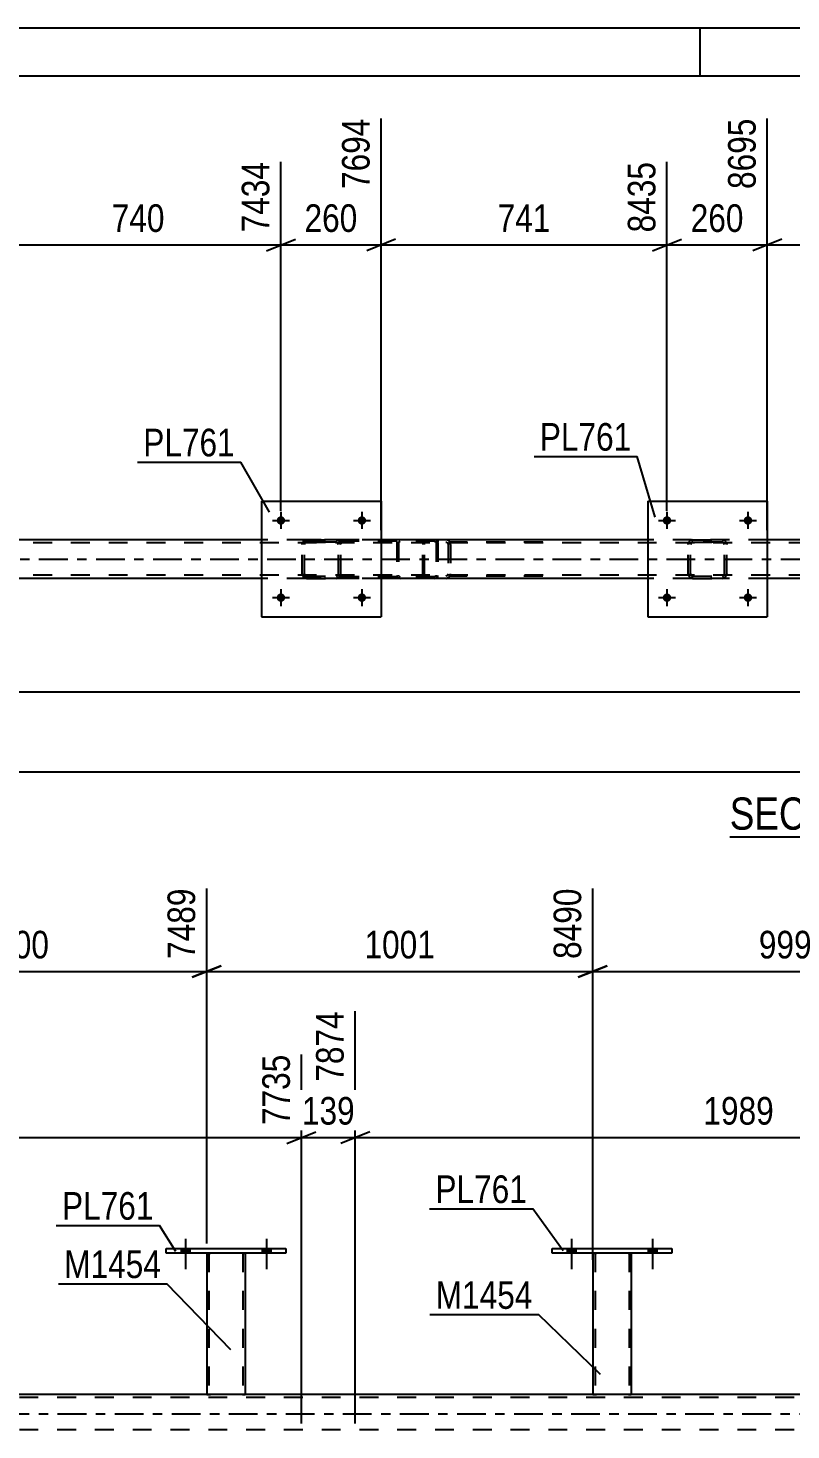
# Model space of a CAD drawing. Header units: millimetres. Extents: x 0 to 841, y 0 to 594.
# Drawn here: x 351.3 to 430.4, y 448.6 to 594 of the extents above; entities that cross this region are included whole.
import ezdxf

# ---------------------------------------------------------------- set-up
doc = ezdxf.new("R2010")
doc.units = ezdxf.units.MM
doc.linetypes.add('DXK_LINE_DOT2', pattern=[3.9198, 1.9599, -1.9599])
doc.linetypes.add('DXK_LINE_DOT3', pattern=[5.9187, 2.979, -0.9799, 0.9799, -0.9799])
doc.styles.add('Arial Narrow', font='ARIALN.TTF', dxfattribs={"height": 0.2})

# ---------------------------------------------------------------- blocks, each defined once
blk = doc.blocks.new('Unknown-814553314-1133')
at = {"color": 5, "linetype": 'Continuous'}
for p, q in [((841, 594), (0, 594)), ((421, 589), (421, 594)), ((836, 589), (5, 589))]:
    blk.add_line(p, q, dxfattribs=at)
blk = doc.blocks.new('Unknown-814553314-11 - 2883')
at = {"color": 6, "linetype": 'Continuous'}
blk.add_line((424.07, 510.13), (451.72, 510.13), dxfattribs=at)
at = {"color": 0, "linetype": 'Continuous'}
for points in [[(442.18, 510.88), (442.18, 514.38), (424.07, 514.38), (424.07, 510.88)], [(445.79, 510.88), (445.79, 514.38), (443.23, 514.38), (443.23, 510.88)], [(448.11, 510.88), (448.11, 514.38), (446.84, 514.38), (446.84, 510.88)], [(451.72, 510.88), (451.72, 514.38), (449.16, 514.38), (449.16, 510.88)]]:
    blk.add_wipeout(points, dxfattribs=at)
at = {"color": 7, "linetype": 'Continuous', "style": 'Arial Narrow'}
for s, p in [('SECTION ', (424.07, 510.88)), ('A', (443.23, 510.88)), ('A', (449.16, 510.88)), ('-', (446.84, 510.88))]:
    blk.add_text(s, height=3.34, dxfattribs=at).set_placement(p)
blk = doc.blocks.new('Part-814553314-2933 - 2883')
at = {"color": 2, "linetype": 'Continuous'}
for p, q in [((375.51, 540.94), (347.91, 540.94)), ((415.56, 540.94), (387.91, 540.94)), ((455.51, 540.94), (427.96, 540.94)), ((375.51, 536.94), (347.91, 536.94)), ((415.56, 536.94), (387.91, 536.94)), ((455.51, 536.94), (427.96, 536.94))]:
    blk.add_line(p, q, dxfattribs=at)
at = {"color": 7, "linetype": 'DXK_LINE_DOT2'}
for p, q in [((387.91, 540.94), (375.51, 540.94)), ((427.96, 540.94), (415.56, 540.94)), ((757.51, 540.62), (80.15, 540.62)), ((757.51, 537.26), (80.15, 537.26)), ((387.91, 536.94), (375.51, 536.94)), ((427.96, 536.94), (415.56, 536.94))]:
    blk.add_line(p, q, dxfattribs=at)
at = {"color": 7, "linetype": 'DXK_LINE_DOT3'}
blk.add_line((80.15, 538.94), (757.51, 538.94), dxfattribs=at)
blk = doc.blocks.new('Bolt-814553314-2979 - 2883')
at = {"linetype": 'Continuous'}
for points in [[(377.95, 542.94, -1), (377.07, 542.94, -1)], [(386.35, 542.94, -1), (385.47, 542.94, -1)]]:
    blk.add_hatch(color=1, dxfattribs=at).paths.add_polyline_path(points)
at = {"color": 1, "linetype": 'Continuous'}
for p, q in [((377.51, 543.82), (377.51, 542.06)), ((385.91, 543.82), (385.91, 542.06)), ((376.63, 542.94), (378.39, 542.94)), ((385.03, 542.94), (386.79, 542.94))]:
    blk.add_line(p, q, dxfattribs=at)
blk = doc.blocks.new('Bolt-814553314-2980 - 2883')
at = {"linetype": 'Continuous'}
for points in [[(377.95, 534.94, -1), (377.07, 534.94, -1)], [(386.35, 534.94, -1), (385.47, 534.94, -1)]]:
    blk.add_hatch(color=1, dxfattribs=at).paths.add_polyline_path(points)
at = {"color": 1, "linetype": 'Continuous'}
for p, q in [((376.63, 534.94), (378.39, 534.94)), ((377.51, 535.82), (377.51, 534.06)), ((385.03, 534.94), (386.79, 534.94)), ((385.91, 535.82), (385.91, 534.06))]:
    blk.add_line(p, q, dxfattribs=at)
blk = doc.blocks.new('Part-814553314-3060 - 2883')
at = {"color": 2, "linetype": 'Continuous'}
for p, q in [((375.51, 544.94), (375.51, 532.94)), ((375.51, 544.94), (387.91, 544.94)), ((387.91, 544.94), (387.91, 532.94)), ((375.51, 532.94), (387.91, 532.94))]:
    blk.add_line(p, q, dxfattribs=at)
blk = doc.blocks.new('Part-814553314-3061 - 2883')
at = {"color": 7, "linetype": 'DXK_LINE_DOT2'}
for p, q in [((380, 540.91), (380.19, 540.94)), ((380.19, 540.94), (380, 540.91)), ((380.19, 540.94), (383.23, 540.94)), ((380.19, 540.94), (380.19, 540.94)), ((380.19, 540.94), (383.23, 540.94)), ((383.23, 540.94), (383.23, 540.94)), ((383.23, 540.94), (383.41, 540.91)), ((383.41, 540.91), (383.23, 540.94)), ((379.71, 540.46), (379.74, 540.65)), ((379.74, 540.65), (379.71, 540.46)), ((379.71, 537.42), (379.71, 540.46)), ((379.95, 540.46), (379.96, 540.56)), ((379.96, 540.56), (379.95, 540.46)), ((379.95, 537.42), (379.95, 540.46)), ((379.96, 540.56), (380.02, 540.63)), ((380.02, 540.63), (379.96, 540.56)), ((380.02, 540.63), (380.09, 540.69)), ((380.09, 540.69), (380.02, 540.63)), ((380.09, 540.69), (380.19, 540.7)), ((380.19, 540.7), (380.09, 540.69)), ((380.19, 540.7), (383.23, 540.7)), ((380.19, 540.7), (380.19, 540.7)), ((383.23, 540.7), (380.19, 540.7)), ((383.23, 540.7), (383.23, 540.7)), ((383.23, 540.7), (383.32, 540.69)), ((383.32, 540.69), (383.23, 540.7)), ((383.32, 540.69), (383.4, 540.63)), ((383.4, 540.63), (383.32, 540.69)), ((383.4, 540.63), (383.45, 540.56)), ((383.45, 540.56), (383.4, 540.63)), ((383.45, 540.56), (383.47, 540.46)), ((383.47, 540.46), (383.45, 540.56)), ((383.47, 537.42), (383.47, 540.46)), ((383.67, 540.65), (383.71, 540.46)), ((383.71, 540.46), (383.67, 540.65)), ((383.71, 537.42), (383.71, 540.46)), ((379.74, 537.24), (379.71, 537.42)), ((379.71, 537.42), (379.74, 537.24)), ((379.96, 537.33), (379.95, 537.42)), ((379.95, 537.42), (379.96, 537.33)), ((380.02, 537.25), (379.96, 537.33)), ((379.96, 537.33), (380.02, 537.25)), ((380.19, 536.94), (380, 536.98)), ((380, 536.98), (380.19, 536.94)), ((380.09, 537.2), (380.02, 537.25)), ((380.02, 537.25), (380.09, 537.2)), ((380.19, 537.18), (380.09, 537.2)), ((380.09, 537.2), (380.19, 537.18)), ((380.19, 537.18), (383.23, 537.18)), ((380.19, 537.18), (380.19, 537.18)), ((380.19, 537.18), (383.23, 537.18)), ((380.19, 536.94), (383.23, 536.94)), ((380.19, 536.94), (380.19, 536.94)), ((380.19, 536.94), (383.23, 536.94)), ((383.32, 537.2), (383.23, 537.18)), ((383.23, 537.18), (383.32, 537.2)), ((383.23, 537.18), (383.23, 537.18)), ((383.41, 536.98), (383.23, 536.94)), ((383.23, 536.94), (383.41, 536.98)), ((383.23, 536.94), (383.23, 536.94)), ((383.4, 537.25), (383.32, 537.2)), ((383.32, 537.2), (383.4, 537.25)), ((383.45, 537.33), (383.4, 537.25)), ((383.4, 537.25), (383.45, 537.33)), ((383.47, 537.42), (383.45, 537.33)), ((383.45, 537.33), (383.47, 537.42)), ((383.71, 537.42), (383.67, 537.24)), ((383.67, 537.24), (383.71, 537.42))]:
    blk.add_line(p, q, dxfattribs=at)
at = {"color": 7, "linetype": 'DXK_LINE_DOT3'}
blk.add_line((381.71, 538.94), (381.71, 538.94), dxfattribs=at)
at = {"color": 7, "linetype": 'DXK_LINE_DOT2'}
for centre, start, end in [((380.19, 540.46), 112.5, 157.5), ((380.19, 540.46), 112.5, 157.5), ((383.23, 540.46), 22.5, 67.5), ((383.23, 540.46), 22.5, 67.5), ((380.19, 537.42), 202.5, 247.5), ((380.19, 537.42), 202.5, 247.5), ((383.23, 537.42), 292.5, 337.5), ((383.23, 537.42), 292.5, 337.5)]:
    blk.add_arc(centre, 0.48, start, end, dxfattribs=at)
blk = doc.blocks.new('Part-814553314-3084 - 2883')
at = {"color": 7, "linetype": 'DXK_LINE_DOT2'}
for p, q in [((392.33, 540.8), (392.27, 540.65)), ((392.42, 540.91), (392.33, 540.8)), ((392.52, 540.94), (392.42, 540.91)), ((404.68, 540.94), (392.52, 540.94)), ((393.8, 540.94), (393.8, 540.7)), ((394.8, 540.91), (394.61, 540.94)), ((392.27, 540.65), (392.25, 540.46)), ((392.25, 537.42), (392.25, 540.46)), ((392.39, 540.46), (392.4, 540.56)), ((392.39, 537.42), (392.39, 540.46)), ((392.4, 540.56), (392.43, 540.63)), ((392.43, 540.63), (392.47, 540.69)), ((392.47, 540.69), (392.52, 540.7)), ((404.68, 540.7), (392.52, 540.7)), ((394.61, 540.7), (394.71, 540.69)), ((394.71, 540.69), (394.79, 540.63)), ((394.79, 540.63), (394.84, 540.56)), ((394.84, 540.56), (394.86, 540.46)), ((394.86, 540.46), (394.86, 537.42)), ((395.1, 540.55), (395.08, 540.65)), ((395.12, 540.46), (395.1, 540.55)), ((395.12, 540.46), (395.12, 537.42)), ((392.25, 537.42), (392.27, 537.24)), ((392.27, 537.24), (392.33, 537.08)), ((392.33, 537.08), (392.42, 536.98)), ((392.4, 537.33), (392.39, 537.42)), ((392.43, 537.25), (392.4, 537.33)), ((392.42, 536.98), (392.52, 536.94)), ((392.47, 537.2), (392.43, 537.25)), ((392.52, 537.18), (392.47, 537.2)), ((404.68, 537.18), (392.52, 537.18)), ((404.68, 536.94), (392.52, 536.94)), ((393.8, 536.94), (393.8, 537.18)), ((394.71, 537.2), (394.61, 537.18)), ((394.61, 536.94), (394.8, 536.98)), ((394.79, 537.25), (394.71, 537.2)), ((394.84, 537.33), (394.79, 537.25)), ((394.86, 537.42), (394.84, 537.33)), ((395.08, 537.24), (395.1, 537.34)), ((395.1, 537.34), (395.12, 537.42))]:
    blk.add_line(p, q, dxfattribs=at)
for centre, start, end in [((394.63, 540.45), 23.8494, 68.8059), ((394.63, 537.44), 291.1941, 336.1506)]:
    blk.add_arc(centre, 0.492, start, end, dxfattribs=at)
blk = doc.blocks.new('Part-814553314-3098 - 2883')
at = {"color": 7, "linetype": 'DXK_LINE_DOT2'}
for p, q in [((393.46, 540.94), (378.13, 540.94)), ((393.46, 540.78), (378.13, 540.78)), ((389.57, 540.75), (389.54, 540.62)), ((389.88, 540.94), (389.75, 540.92)), ((389.76, 540.74), (389.79, 540.76)), ((389.79, 540.76), (389.82, 540.77)), ((389.82, 540.77), (389.88, 540.78)), ((393.59, 540.92), (393.46, 540.94)), ((393.46, 540.78), (393.52, 540.77)), ((393.52, 540.77), (393.58, 540.74)), ((393.8, 540.62), (393.77, 540.75)), ((389.54, 540.62), (389.54, 537.26)), ((389.71, 540.62), (389.72, 540.69)), ((389.71, 540.62), (389.71, 537.26)), ((389.72, 540.69), (389.76, 540.74)), ((393.58, 540.74), (393.61, 540.69)), ((393.61, 540.69), (393.63, 540.62)), ((393.63, 540.62), (393.63, 537.26)), ((393.8, 540.62), (393.8, 537.26)), ((393.46, 537.1), (378.13, 537.1)), ((393.46, 536.94), (378.13, 536.94)), ((389.54, 537.26), (389.57, 537.14)), ((389.72, 537.2), (389.71, 537.26)), ((389.76, 537.15), (389.72, 537.2)), ((389.75, 536.97), (389.88, 536.94)), ((389.76, 537.15), (389.79, 537.13)), ((389.79, 537.13), (389.82, 537.12)), ((389.82, 537.12), (389.88, 537.1)), ((393.52, 537.12), (393.46, 537.1)), ((393.46, 536.94), (393.59, 536.97)), ((393.58, 537.15), (393.52, 537.12)), ((393.61, 537.2), (393.58, 537.15)), ((393.63, 537.26), (393.61, 537.2)), ((393.77, 537.14), (393.8, 537.26))]:
    blk.add_line(p, q, dxfattribs=at)
for centre, start, end in [((393.47, 540.61), 24.32, 69.2417), ((389.87, 537.28), 204.32, 249.2417), ((393.47, 537.28), 290.7583, 335.68)]:
    blk.add_arc(centre, 0.331, start, end, dxfattribs=at)
blk = doc.blocks.new('Part-814553314-3125 - 2883')
at = {"color": 7, "linetype": 'DXK_LINE_DOT2'}
for p, q in [((420.06, 540.91), (420.24, 540.94)), ((420.24, 540.94), (420.06, 540.91)), ((420.24, 540.94), (423.28, 540.94)), ((420.24, 540.94), (420.24, 540.94)), ((420.24, 540.94), (423.28, 540.94)), ((423.28, 540.94), (423.28, 540.94)), ((423.28, 540.94), (423.46, 540.91)), ((423.46, 540.91), (423.28, 540.94)), ((419.76, 540.46), (419.8, 540.65)), ((419.8, 540.65), (419.76, 540.46)), ((419.76, 537.42), (419.76, 540.46)), ((420, 540.46), (420.02, 540.56)), ((420.02, 540.56), (420, 540.46)), ((420, 537.42), (420, 540.46)), ((420.02, 540.56), (420.07, 540.63)), ((420.07, 540.63), (420.02, 540.56)), ((420.07, 540.63), (420.15, 540.69)), ((420.15, 540.69), (420.07, 540.63)), ((420.15, 540.69), (420.24, 540.7)), ((420.24, 540.7), (420.15, 540.69)), ((420.24, 540.7), (423.28, 540.7)), ((420.24, 540.7), (420.24, 540.7)), ((423.28, 540.7), (420.24, 540.7)), ((423.28, 540.7), (423.28, 540.7)), ((423.28, 540.7), (423.37, 540.69)), ((423.37, 540.69), (423.28, 540.7)), ((423.37, 540.69), (423.45, 540.63)), ((423.45, 540.63), (423.37, 540.69)), ((423.45, 540.63), (423.5, 540.56)), ((423.5, 540.56), (423.45, 540.63)), ((423.5, 540.56), (423.52, 540.46)), ((423.52, 540.46), (423.5, 540.56)), ((423.52, 537.42), (423.52, 540.46)), ((423.72, 540.65), (423.76, 540.46)), ((423.76, 540.46), (423.72, 540.65)), ((423.76, 537.42), (423.76, 540.46)), ((419.8, 537.24), (419.76, 537.42)), ((419.76, 537.42), (419.8, 537.24)), ((420.02, 537.33), (420, 537.42)), ((420, 537.42), (420.02, 537.33)), ((420.07, 537.25), (420.02, 537.33)), ((420.02, 537.33), (420.07, 537.25)), ((420.24, 536.94), (420.06, 536.98)), ((420.06, 536.98), (420.24, 536.94)), ((420.15, 537.2), (420.07, 537.25)), ((420.07, 537.25), (420.15, 537.2)), ((420.24, 537.18), (420.15, 537.2)), ((420.15, 537.2), (420.24, 537.18)), ((420.24, 537.18), (423.28, 537.18)), ((420.24, 537.18), (420.24, 537.18)), ((420.24, 537.18), (423.28, 537.18)), ((420.24, 536.94), (423.28, 536.94)), ((420.24, 536.94), (420.24, 536.94)), ((420.24, 536.94), (423.28, 536.94)), ((423.37, 537.2), (423.28, 537.18)), ((423.28, 537.18), (423.37, 537.2)), ((423.28, 537.18), (423.28, 537.18)), ((423.46, 536.98), (423.28, 536.94)), ((423.28, 536.94), (423.46, 536.98)), ((423.28, 536.94), (423.28, 536.94)), ((423.45, 537.25), (423.37, 537.2)), ((423.37, 537.2), (423.45, 537.25)), ((423.5, 537.33), (423.45, 537.25)), ((423.45, 537.25), (423.5, 537.33)), ((423.52, 537.42), (423.5, 537.33)), ((423.5, 537.33), (423.52, 537.42)), ((423.76, 537.42), (423.72, 537.24)), ((423.72, 537.24), (423.76, 537.42))]:
    blk.add_line(p, q, dxfattribs=at)
at = {"color": 7, "linetype": 'DXK_LINE_DOT3'}
blk.add_line((421.76, 538.94), (421.76, 538.94), dxfattribs=at)
at = {"color": 7, "linetype": 'DXK_LINE_DOT2'}
for centre, start, end in [((420.24, 540.46), 112.5, 157.5), ((420.24, 540.46), 112.5, 157.5), ((423.28, 540.46), 22.5, 67.5), ((423.28, 540.46), 22.5, 67.5), ((420.24, 537.42), 202.5, 247.5), ((420.24, 537.42), 202.5, 247.5), ((423.28, 537.42), 292.5, 337.5), ((423.28, 537.42), 292.5, 337.5)]:
    blk.add_arc(centre, 0.48, start, end, dxfattribs=at)
blk = doc.blocks.new('Part-814553314-3130 - 2883')
at = {"color": 2, "linetype": 'Continuous'}
for p, q in [((415.56, 544.94), (415.56, 532.94)), ((415.56, 544.94), (427.96, 544.94)), ((427.96, 544.94), (427.96, 532.94)), ((415.56, 532.94), (427.96, 532.94))]:
    blk.add_line(p, q, dxfattribs=at)
blk = doc.blocks.new('Bolt-814553314-3131 - 2883')
at = {"linetype": 'Continuous'}
for points in [[(418, 534.94, -1), (417.12, 534.94, -1)], [(426.4, 534.94, -1), (425.52, 534.94, -1)]]:
    blk.add_hatch(color=1, dxfattribs=at).paths.add_polyline_path(points)
at = {"color": 1, "linetype": 'Continuous'}
for p, q in [((416.68, 534.94), (418.44, 534.94)), ((417.56, 535.82), (417.56, 534.06)), ((425.08, 534.94), (426.84, 534.94)), ((425.96, 535.82), (425.96, 534.06))]:
    blk.add_line(p, q, dxfattribs=at)
blk = doc.blocks.new('Bolt-814553314-3132 - 2883')
at = {"linetype": 'Continuous'}
for points in [[(418, 542.94, -1), (417.12, 542.94, -1)], [(426.4, 542.94, -1), (425.52, 542.94, -1)]]:
    blk.add_hatch(color=1, dxfattribs=at).paths.add_polyline_path(points)
at = {"color": 1, "linetype": 'Continuous'}
for p, q in [((417.56, 543.82), (417.56, 542.06)), ((425.96, 543.82), (425.96, 542.06)), ((416.68, 542.94), (418.44, 542.94)), ((425.08, 542.94), (426.84, 542.94))]:
    blk.add_line(p, q, dxfattribs=at)
blk = doc.blocks.new('Part-814553314-4169 - 3897')
at = {"color": 7, "linetype": 'DXK_LINE_DOT2'}
for p, q in [((369.81, 466.97), (369.81, 466.97)), ((369.81, 466.97), (369.81, 466.96)), ((369.81, 466.96), (369.81, 466.97)), ((369.84, 466.97), (369.81, 466.97)), ((369.81, 466.97), (369.84, 466.97)), ((369.95, 466.97), (369.84, 466.97)), ((369.84, 466.97), (369.95, 466.97)), ((370.1, 466.97), (369.95, 466.97)), ((369.95, 466.97), (370.1, 466.97)), ((370.05, 466.97), (370.05, 466.97)), ((370.05, 466.97), (370.05, 452.32)), ((370.06, 466.97), (370.05, 466.97)), ((370.05, 466.97), (370.06, 466.97)), ((370.12, 466.97), (370.06, 466.97)), ((370.06, 466.97), (370.12, 466.97)), ((373.51, 466.97), (370.1, 466.97)), ((373.51, 466.97), (370.1, 466.97)), ((373.42, 466.97), (370.12, 466.97)), ((370.12, 466.97), (370.19, 466.97)), ((373.5, 466.97), (370.19, 466.97)), ((373.5, 466.97), (373.42, 466.97)), ((373.55, 466.97), (373.5, 466.97)), ((373.5, 466.97), (373.55, 466.97)), ((373.51, 466.97), (373.67, 466.97)), ((373.67, 466.97), (373.51, 466.97)), ((373.57, 466.97), (373.55, 466.97)), ((373.55, 466.97), (373.57, 466.97)), ((373.57, 466.97), (373.57, 466.97)), ((373.57, 466.97), (373.57, 452.32)), ((373.67, 466.97), (373.77, 466.97)), ((373.77, 466.97), (373.67, 466.97)), ((373.77, 466.97), (373.81, 466.97)), ((373.81, 466.97), (373.77, 466.97)), ((373.81, 466.97), (373.81, 466.97)), ((373.81, 466.97), (373.81, 466.96)), ((373.81, 466.96), (373.81, 466.97)), ((369.81, 452.32), (369.84, 452.32)), ((369.84, 452.32), (369.95, 452.32)), ((369.95, 452.32), (370.1, 452.32)), ((370.06, 452.32), (370.05, 452.32)), ((370.05, 452.32), (370.06, 452.32)), ((370.12, 452.32), (370.06, 452.32)), ((370.06, 452.32), (370.12, 452.32)), ((373.51, 452.32), (370.1, 452.32)), ((373.42, 452.32), (370.12, 452.32)), ((370.12, 452.32), (370.19, 452.32)), ((373.55, 452.32), (370.19, 452.32)), ((373.5, 452.32), (373.42, 452.32)), ((373.55, 452.32), (373.5, 452.32)), ((373.51, 452.32), (373.67, 452.32)), ((373.57, 452.32), (373.55, 452.32)), ((373.55, 452.32), (373.57, 452.32)), ((373.67, 452.32), (373.77, 452.32)), ((373.77, 452.32), (373.81, 452.32))]:
    blk.add_line(p, q, dxfattribs=at)
at = {"color": 2, "linetype": 'Continuous'}
for p, q in [((369.81, 466.96), (369.81, 452.32)), ((373.81, 466.96), (373.81, 452.32)), ((369.84, 452.32), (369.81, 452.32)), ((369.95, 452.32), (369.84, 452.32)), ((370.1, 452.32), (369.95, 452.32)), ((373.51, 452.32), (370.1, 452.32)), ((373.67, 452.32), (373.51, 452.32)), ((373.77, 452.32), (373.67, 452.32)), ((373.81, 452.32), (373.77, 452.32))]:
    blk.add_line(p, q, dxfattribs=at)
blk = doc.blocks.new('Part-814553314-3994 - 3897')
at = {"color": 2, "linetype": 'Continuous'}
for p, q in [((369.81, 452.32), (333.81, 452.32)), ((409.86, 452.32), (373.81, 452.32)), ((449.81, 452.32), (413.86, 452.32))]:
    blk.add_line(p, q, dxfattribs=at)
at = {"color": 7, "linetype": 'DXK_LINE_DOT2'}
for p, q in [((373.81, 452.32), (369.81, 452.32)), ((413.86, 452.32), (409.86, 452.32)), ((791.36, 452), (70.25, 452)), ((791.36, 448.64), (70.25, 448.64))]:
    blk.add_line(p, q, dxfattribs=at)
at = {"color": 7, "linetype": 'DXK_LINE_DOT3'}
blk.add_line((70.25, 450.32), (791.36, 450.32), dxfattribs=at)
blk = doc.blocks.new('Bolt-814553314-4152 - 3897')
at = {"linetype": 'Continuous'}
for points in [[(367.17, 466.96), (368.05, 466.96), (368.05, 467.44), (367.17, 467.44)], [(375.57, 466.96), (376.45, 466.96), (376.45, 467.44), (375.57, 467.44)]]:
    blk.add_hatch(color=1, dxfattribs=at).paths.add_polyline_path(points)
at = {"color": 1, "linetype": 'Continuous'}
for p, q in [((367.61, 468.44), (367.61, 465.32)), ((376.01, 468.44), (376.01, 465.32)), ((367.17, 467.44), (367.17, 466.96)), ((368.05, 467.44), (368.05, 466.96)), ((375.57, 467.44), (375.57, 466.96)), ((376.45, 467.44), (376.45, 466.96))]:
    blk.add_line(p, q, dxfattribs=at)
blk = doc.blocks.new('Bolt-814553314-4257 - 3897')
at = {"linetype": 'Continuous'}
for points in [[(367.17, 466.96), (368.05, 466.96), (368.05, 467.44), (367.17, 467.44)], [(375.57, 466.96), (376.45, 466.96), (376.45, 467.44), (375.57, 467.44)]]:
    blk.add_hatch(color=1, dxfattribs=at).paths.add_polyline_path(points)
at = {"color": 1, "linetype": 'Continuous'}
for p, q in [((367.61, 468.44), (367.61, 465.32)), ((376.01, 468.44), (376.01, 465.32)), ((367.17, 467.44), (367.17, 466.96)), ((368.05, 467.44), (368.05, 466.96)), ((375.57, 467.44), (375.57, 466.96)), ((376.45, 467.44), (376.45, 466.96))]:
    blk.add_line(p, q, dxfattribs=at)
blk = doc.blocks.new('Part-814553314-4334 - 3897')
at = {"color": 2, "linetype": 'Continuous'}
for p, q in [((365.61, 467.44), (378.01, 467.44)), ((365.61, 466.96), (365.61, 467.44)), ((378.01, 466.96), (365.61, 466.96)), ((378.01, 467.44), (378.01, 466.96))]:
    blk.add_line(p, q, dxfattribs=at)
blk = doc.blocks.new('Part-814553314-4351 - 3897')
at = {"color": 7, "linetype": 'DXK_LINE_DOT2'}
for p, q in [((409.86, 466.97), (409.86, 466.97)), ((409.86, 466.97), (409.86, 466.96)), ((409.86, 466.96), (409.86, 466.97)), ((409.9, 466.97), (409.86, 466.97)), ((409.86, 466.97), (409.9, 466.97)), ((410, 466.97), (409.9, 466.97)), ((409.9, 466.97), (410, 466.97)), ((410.16, 466.97), (410, 466.97)), ((410, 466.97), (410.16, 466.97)), ((410.1, 466.97), (410.1, 466.97)), ((410.1, 466.97), (410.1, 452.32)), ((410.12, 466.97), (410.1, 466.97)), ((410.1, 466.97), (410.12, 466.97)), ((410.17, 466.97), (410.12, 466.97)), ((410.12, 466.97), (410.17, 466.97)), ((413.56, 466.97), (410.16, 466.97)), ((413.56, 466.97), (410.16, 466.97)), ((413.47, 466.97), (410.17, 466.97)), ((410.17, 466.97), (410.25, 466.97)), ((413.55, 466.97), (410.25, 466.97)), ((413.55, 466.97), (413.47, 466.97)), ((413.6, 466.97), (413.55, 466.97)), ((413.55, 466.97), (413.6, 466.97)), ((413.56, 466.97), (413.72, 466.97)), ((413.72, 466.97), (413.56, 466.97)), ((413.62, 466.97), (413.6, 466.97)), ((413.6, 466.97), (413.62, 466.97)), ((413.62, 466.97), (413.62, 466.97)), ((413.62, 466.97), (413.62, 452.32)), ((413.72, 466.97), (413.82, 466.97)), ((413.82, 466.97), (413.72, 466.97)), ((413.82, 466.97), (413.86, 466.97)), ((413.86, 466.97), (413.82, 466.97)), ((413.86, 466.97), (413.86, 466.97)), ((413.86, 466.97), (413.86, 466.96)), ((413.86, 466.96), (413.86, 466.97)), ((409.86, 452.32), (409.9, 452.32)), ((409.9, 452.32), (410, 452.32)), ((410, 452.32), (410.16, 452.32)), ((410.12, 452.32), (410.1, 452.32)), ((410.1, 452.32), (410.12, 452.32)), ((410.17, 452.32), (410.12, 452.32)), ((410.12, 452.32), (410.17, 452.32)), ((413.56, 452.32), (410.16, 452.32)), ((413.47, 452.32), (410.17, 452.32)), ((410.17, 452.32), (410.25, 452.32)), ((413.6, 452.32), (410.25, 452.32)), ((413.55, 452.32), (413.47, 452.32)), ((413.6, 452.32), (413.55, 452.32)), ((413.56, 452.32), (413.72, 452.32)), ((413.62, 452.32), (413.6, 452.32)), ((413.6, 452.32), (413.62, 452.32)), ((413.72, 452.32), (413.82, 452.32)), ((413.82, 452.32), (413.86, 452.32))]:
    blk.add_line(p, q, dxfattribs=at)
at = {"color": 2, "linetype": 'Continuous'}
for p, q in [((409.86, 466.96), (409.86, 452.32)), ((413.86, 466.96), (413.86, 452.32)), ((409.9, 452.32), (409.86, 452.32)), ((410, 452.32), (409.9, 452.32)), ((410.16, 452.32), (410, 452.32)), ((413.56, 452.32), (410.16, 452.32)), ((413.72, 452.32), (413.56, 452.32)), ((413.82, 452.32), (413.72, 452.32)), ((413.86, 452.32), (413.82, 452.32))]:
    blk.add_line(p, q, dxfattribs=at)
blk = doc.blocks.new('Part-814553314-4356 - 3897')
at = {"color": 2, "linetype": 'Continuous'}
for p, q in [((405.66, 467.44), (418.06, 467.44)), ((405.66, 466.96), (405.66, 467.44)), ((418.06, 466.96), (405.66, 466.96)), ((418.06, 467.44), (418.06, 466.96))]:
    blk.add_line(p, q, dxfattribs=at)
blk = doc.blocks.new('Bolt-814553314-4357 - 3897')
at = {"linetype": 'Continuous'}
for points in [[(407.22, 466.96), (408.1, 466.96), (408.1, 467.44), (407.22, 467.44)], [(415.62, 466.96), (416.5, 466.96), (416.5, 467.44), (415.62, 467.44)]]:
    blk.add_hatch(color=1, dxfattribs=at).paths.add_polyline_path(points)
at = {"color": 1, "linetype": 'Continuous'}
for p, q in [((407.66, 468.44), (407.66, 465.32)), ((416.06, 468.44), (416.06, 465.32)), ((407.22, 467.44), (407.22, 466.96)), ((408.1, 467.44), (408.1, 466.96)), ((415.62, 467.44), (415.62, 466.96)), ((416.5, 467.44), (416.5, 466.96))]:
    blk.add_line(p, q, dxfattribs=at)
blk = doc.blocks.new('Bolt-814553314-4358 - 3897')
at = {"linetype": 'Continuous'}
for points in [[(407.22, 466.96), (408.1, 466.96), (408.1, 467.44), (407.22, 467.44)], [(415.62, 466.96), (416.5, 466.96), (416.5, 467.44), (415.62, 467.44)]]:
    blk.add_hatch(color=1, dxfattribs=at).paths.add_polyline_path(points)
at = {"color": 1, "linetype": 'Continuous'}
for p, q in [((407.66, 468.44), (407.66, 465.32)), ((416.06, 468.44), (416.06, 465.32)), ((407.22, 467.44), (407.22, 466.96)), ((408.1, 467.44), (408.1, 466.96)), ((415.62, 467.44), (415.62, 466.96)), ((416.5, 467.44), (416.5, 466.96))]:
    blk.add_line(p, q, dxfattribs=at)
blk = doc.blocks.new('StraightDimension-814553314-20025 - 2883')
at = {"color": 7, "linetype": 'Continuous'}
for p, q in [((347.91, 541.94), (347.91, 584.62)), ((377.51, 543.94), (377.51, 580.12)), ((349.41, 572.11), (346.41, 570.91)), ((347.91, 571.51), (377.51, 571.51)), ((376.01, 570.91), (379.01, 572.11))]:
    blk.add_line(p, q, dxfattribs=at)
at = {"color": 0}
blk.add_wipeout([(366.05, 572.26), (366.05, 576.46), (359.36, 576.46), (359.36, 572.26)], dxfattribs=at)
at = {"color": 3, "style": 'Arial Narrow'}
blk.add_text('740', height=2.863, dxfattribs=at).set_placement((359.96, 572.86))
at = {"color": 0, "linetype": 'Continuous'}
blk.add_wipeout([(376.91, 580.72), (372.71, 580.72), (372.71, 572.21), (376.91, 572.21)], dxfattribs=at)
at = {"color": 3, "linetype": 'Continuous', "style": 'Arial Narrow'}
blk.add_text('7434', height=2.863, rotation=90.0002, dxfattribs=at).set_placement((376.31, 572.81))
blk = doc.blocks.new('StraightDimension-814553314-20024 - 2883')
at = {"color": 7, "linetype": 'Continuous'}
for p, q in [((387.91, 541.94), (387.91, 584.62)), ((377.51, 543.94), (377.51, 580.12)), ((376.01, 570.91), (379.01, 572.11)), ((377.51, 571.51), (387.91, 571.51)), ((389.41, 572.11), (386.41, 570.91))]:
    blk.add_line(p, q, dxfattribs=at)
at = {"color": 0}
blk.add_wipeout([(386.05, 572.26), (386.05, 576.46), (379.36, 576.46), (379.36, 572.26)], dxfattribs=at)
at = {"color": 3, "style": 'Arial Narrow'}
blk.add_text('260', height=2.863, dxfattribs=at).set_placement((379.96, 572.86))
at = {"color": 0, "linetype": 'Continuous'}
blk.add_wipeout([(387.31, 585.22), (383.11, 585.22), (383.11, 576.71), (387.31, 576.71)], dxfattribs=at)
at = {"color": 3, "linetype": 'Continuous', "style": 'Arial Narrow'}
blk.add_text('7694', height=2.863, rotation=90.0002, dxfattribs=at).set_placement((386.71, 577.31))
blk = doc.blocks.new('StraightDimension-814553314-3327 - 2883')
at = {"color": 7, "linetype": 'Continuous'}
blk.add_line((79.51, 516.89), (793.6, 516.89), dxfattribs=at)
blk = doc.blocks.new('StraightDimension-814553314-7676 - 2883')
at = {"color": 7, "linetype": 'Continuous'}
blk.add_line((80.15, 525.17), (792.96, 525.17), dxfattribs=at)
blk = doc.blocks.new('StraightDimension-814553314-20021 - 2883')
at = {"color": 7, "linetype": 'Continuous'}
for p, q in [((427.96, 541.94), (427.96, 584.62)), ((457.51, 543.94), (457.51, 580.12)), ((429.46, 572.11), (426.46, 570.91)), ((427.96, 571.51), (457.51, 571.51)), ((456.01, 570.91), (459.01, 572.11))]:
    blk.add_line(p, q, dxfattribs=at)
at = {"color": 0}
blk.add_wipeout([(446.08, 572.26), (446.08, 576.46), (439.39, 576.46), (439.39, 572.26)], dxfattribs=at)
at = {"color": 3, "style": 'Arial Narrow'}
blk.add_text('739', height=2.863, dxfattribs=at).set_placement((439.99, 572.86))
at = {"color": 0, "linetype": 'Continuous'}
blk.add_wipeout([(456.91, 580.72), (452.71, 580.72), (452.71, 572.21), (456.91, 572.21)], dxfattribs=at)
at = {"color": 3, "linetype": 'Continuous', "style": 'Arial Narrow'}
blk.add_text('9434', height=2.863, rotation=90.0002, dxfattribs=at).set_placement((456.31, 572.81))
blk = doc.blocks.new('StraightDimension-814553314-20022 - 2883')
at = {"color": 7, "linetype": 'Continuous'}
for p, q in [((427.96, 541.94), (427.96, 584.62)), ((417.56, 543.94), (417.56, 580.12)), ((416.06, 570.91), (419.06, 572.11)), ((417.56, 571.51), (427.96, 571.51)), ((429.46, 572.11), (426.46, 570.91))]:
    blk.add_line(p, q, dxfattribs=at)
at = {"color": 0}
blk.add_wipeout([(426.1, 572.26), (426.1, 576.46), (419.42, 576.46), (419.42, 572.26)], dxfattribs=at)
at = {"color": 3, "style": 'Arial Narrow'}
blk.add_text('260', height=2.863, dxfattribs=at).set_placement((420.02, 572.86))
at = {"color": 0, "linetype": 'Continuous'}
blk.add_wipeout([(427.36, 585.22), (423.16, 585.22), (423.16, 576.71), (427.36, 576.71)], dxfattribs=at)
at = {"color": 3, "linetype": 'Continuous', "style": 'Arial Narrow'}
blk.add_text('8695', height=2.863, rotation=90.0002, dxfattribs=at).set_placement((426.76, 577.31))
blk = doc.blocks.new('StraightDimension-814553314-20023 - 2883')
at = {"color": 7, "linetype": 'Continuous'}
for p, q in [((387.91, 541.94), (387.91, 584.62)), ((417.56, 543.94), (417.56, 580.12)), ((389.41, 572.11), (386.41, 570.91)), ((387.91, 571.51), (417.56, 571.51)), ((416.06, 570.91), (419.06, 572.11))]:
    blk.add_line(p, q, dxfattribs=at)
at = {"color": 0}
blk.add_wipeout([(406.07, 572.26), (406.07, 576.46), (399.39, 576.46), (399.39, 572.26)], dxfattribs=at)
at = {"color": 3, "style": 'Arial Narrow'}
blk.add_text('741', height=2.863, dxfattribs=at).set_placement((399.99, 572.86))
at = {"color": 0, "linetype": 'Continuous'}
blk.add_wipeout([(416.96, 580.72), (412.76, 580.72), (412.76, 572.21), (416.96, 572.21)], dxfattribs=at)
at = {"color": 3, "linetype": 'Continuous', "style": 'Arial Narrow'}
blk.add_text('8435', height=2.863, rotation=90.0002, dxfattribs=at).set_placement((416.36, 572.81))
blk = doc.blocks.new('StraightDimension-814553314-5410 - 3897')
at = {"color": 7, "linetype": 'Continuous'}
for p, q in [((300.08, 449.32), (300.08, 492.06)), ((379.64, 449.32), (379.64, 487.56)), ((301.58, 479.55), (298.58, 478.35)), ((300.08, 478.95), (379.64, 478.95)), ((378.14, 478.35), (381.14, 479.55))]:
    blk.add_line(p, q, dxfattribs=at)
at = {"color": 0}
blk.add_wipeout([(344.12, 479.7), (344.12, 483.9), (335.6, 483.9), (335.6, 479.7)], dxfattribs=at)
at = {"color": 3, "style": 'Arial Narrow'}
blk.add_text('1989', height=2.863, dxfattribs=at).set_placement((336.2, 480.3))
at = {"color": 0, "linetype": 'Continuous'}
blk.add_wipeout([(379.04, 488.16), (374.84, 488.16), (374.84, 479.65), (379.04, 479.65)], dxfattribs=at)
at = {"color": 3, "linetype": 'Continuous', "style": 'Arial Narrow'}
blk.add_text('7735', height=2.863, rotation=90.0002, dxfattribs=at).set_placement((378.44, 480.25))
blk = doc.blocks.new('StraightDimension-814553314-5372 - 3897')
at = {"color": 7, "linetype": 'Continuous'}
for p, q in [((385.22, 449.32), (385.22, 492.06)), ((464.78, 449.32), (464.78, 487.56)), ((386.72, 479.55), (383.72, 478.35)), ((385.22, 478.95), (464.78, 478.95)), ((463.28, 478.35), (466.28, 479.55))]:
    blk.add_line(p, q, dxfattribs=at)
at = {"color": 0}
blk.add_wipeout([(429.25, 479.7), (429.25, 483.9), (420.74, 483.9), (420.74, 479.7)], dxfattribs=at)
at = {"color": 3, "style": 'Arial Narrow'}
blk.add_text('1989', height=2.863, dxfattribs=at).set_placement((421.34, 480.3))
at = {"color": 0, "linetype": 'Continuous'}
blk.add_wipeout([(464.17, 488.16), (459.97, 488.16), (459.97, 479.65), (464.17, 479.65)], dxfattribs=at)
at = {"color": 3, "linetype": 'Continuous', "style": 'Arial Narrow'}
blk.add_text('9863', height=2.863, rotation=90.0002, dxfattribs=at).set_placement((463.58, 480.25))
blk = doc.blocks.new('StraightDimension-814553314-13879 - 3897')
at = {"color": 7, "linetype": 'Continuous'}
for p, q in [((369.81, 467.97), (369.81, 504.79)), ((409.86, 466.29), (409.86, 504.79)), ((371.31, 496.78), (368.31, 495.58)), ((369.81, 496.18), (409.86, 496.18)), ((408.36, 495.58), (411.36, 496.78))]:
    blk.add_line(p, q, dxfattribs=at)
at = {"color": 0}
blk.add_wipeout([(394.09, 496.93), (394.09, 501.13), (385.58, 501.13), (385.58, 496.93)], dxfattribs=at)
at = {"color": 3, "style": 'Arial Narrow'}
blk.add_text('1001', height=2.863, dxfattribs=at).set_placement((386.18, 497.53))
at = {"color": 0, "linetype": 'Continuous'}
blk.add_wipeout([(409.26, 505.39), (405.06, 505.39), (405.06, 496.88), (409.26, 496.88)], dxfattribs=at)
at = {"color": 3, "linetype": 'Continuous', "style": 'Arial Narrow'}
blk.add_text('8490', height=2.863, rotation=90.0002, dxfattribs=at).set_placement((408.66, 497.48))
blk = doc.blocks.new('StraightDimension-814553314-5391 - 3897')
at = {"color": 7, "linetype": 'Continuous'}
for p, q in [((385.22, 449.32), (385.22, 492.06)), ((379.64, 449.32), (379.64, 487.56)), ((378.14, 478.35), (381.14, 479.55)), ((379.64, 478.95), (385.22, 478.95)), ((386.72, 479.55), (383.72, 478.35))]:
    blk.add_line(p, q, dxfattribs=at)
at = {"color": 0}
blk.add_wipeout([(385.77, 479.7), (385.77, 483.9), (379.09, 483.9), (379.09, 479.7)], dxfattribs=at)
at = {"color": 3, "style": 'Arial Narrow'}
blk.add_text('139', height=2.863, dxfattribs=at).set_placement((379.69, 480.3))
at = {"color": 0, "linetype": 'Continuous'}
blk.add_wipeout([(384.62, 492.66), (380.42, 492.66), (380.42, 484.15), (384.62, 484.15)], dxfattribs=at)
at = {"color": 3, "linetype": 'Continuous', "style": 'Arial Narrow'}
blk.add_text('7874', height=2.863, rotation=90.0002, dxfattribs=at).set_placement((384.02, 484.75))
blk = doc.blocks.new('StraightDimension-814553314-13878 - 3897')
at = {"color": 7, "linetype": 'Continuous'}
for p, q in [((409.86, 466.29), (409.86, 504.79)), ((449.81, 465.36), (449.81, 504.79)), ((411.36, 496.78), (408.36, 495.58)), ((409.86, 496.18), (449.81, 496.18)), ((448.31, 495.58), (451.31, 496.78))]:
    blk.add_line(p, q, dxfattribs=at)
at = {"color": 0}
blk.add_wipeout([(433.18, 496.93), (433.18, 501.13), (426.49, 501.13), (426.49, 496.93)], dxfattribs=at)
at = {"color": 3, "style": 'Arial Narrow'}
blk.add_text('999', height=2.863, dxfattribs=at).set_placement((427.09, 497.53))
at = {"color": 0, "linetype": 'Continuous'}
blk.add_wipeout([(449.21, 505.39), (445.01, 505.39), (445.01, 496.88), (449.21, 496.88)], dxfattribs=at)
at = {"color": 3, "linetype": 'Continuous', "style": 'Arial Narrow'}
blk.add_text('9489', height=2.863, rotation=90.0002, dxfattribs=at).set_placement((448.61, 497.48))
blk = doc.blocks.new('StraightDimension-814553314-13880 - 3897')
at = {"color": 7, "linetype": 'Continuous'}
for p, q in [((329.81, 467.97), (329.81, 504.79)), ((369.81, 467.97), (369.81, 504.79)), ((331.31, 496.78), (328.31, 495.58)), ((329.81, 496.18), (369.81, 496.18)), ((368.31, 495.58), (371.31, 496.78))]:
    blk.add_line(p, q, dxfattribs=at)
at = {"color": 0}
blk.add_wipeout([(354.06, 496.93), (354.06, 501.13), (345.55, 501.13), (345.55, 496.93)], dxfattribs=at)
at = {"color": 3, "style": 'Arial Narrow'}
blk.add_text('1000', height=2.863, dxfattribs=at).set_placement((346.15, 497.53))
at = {"color": 0, "linetype": 'Continuous'}
blk.add_wipeout([(369.21, 505.39), (365.01, 505.39), (365.01, 496.88), (369.21, 496.88)], dxfattribs=at)
at = {"color": 3, "linetype": 'Continuous', "style": 'Arial Narrow'}
blk.add_text('7489', height=2.863, rotation=90.0002, dxfattribs=at).set_placement((368.61, 497.48))
blk = doc.blocks.new('Mark-814553314-3056 - 2883')
at = {"color": 0}
blk.add_wipeout([(372.74, 549.59), (372.74, 552.59), (363.23, 552.59), (363.23, 549.59)], dxfattribs=at)
blk.add_wipeout([(372.74, 549.59), (372.74, 552.59), (363.23, 552.59), (363.23, 549.59)], dxfattribs=at)
at = {"color": 30, "linetype": 'Continuous'}
for p in [(362.63, 548.99), (376.34, 543.79)]:
    blk.add_line(p, (373.34, 548.99), dxfattribs=at)
at = {"color": 3, "style": 'Arial Narrow'}
blk.add_text('PL761', height=2.863, dxfattribs=at).set_placement((363.23, 549.59))
blk = doc.blocks.new('Mark-814553314-3126 - 2883')
at = {"color": 0}
blk.add_wipeout([(413.87, 550.18), (413.87, 553.18), (404.37, 553.18), (404.37, 550.18)], dxfattribs=at)
blk.add_wipeout([(413.87, 550.18), (413.87, 553.18), (404.37, 553.18), (404.37, 550.18)], dxfattribs=at)
at = {"color": 30, "linetype": 'Continuous'}
for p in [(403.77, 549.58), (416.35, 543.27)]:
    blk.add_line(p, (414.47, 549.58), dxfattribs=at)
at = {"color": 3, "style": 'Arial Narrow'}
blk.add_text('PL761', height=2.863, dxfattribs=at).set_placement((404.37, 550.18))
blk = doc.blocks.new('Mark-814553314-4330 - 3897')
at = {"color": 0}
blk.add_wipeout([(364.3, 470.44), (364.3, 473.44), (354.8, 473.44), (354.8, 470.44)], dxfattribs=at)
blk.add_wipeout([(364.3, 470.44), (364.3, 473.44), (354.8, 473.44), (354.8, 470.44)], dxfattribs=at)
at = {"color": 30, "linetype": 'Continuous'}
for p in [(354.2, 469.84), (366.61, 467.15)]:
    blk.add_line(p, (364.9, 469.84), dxfattribs=at)
at = {"color": 3, "style": 'Arial Narrow'}
blk.add_text('PL761', height=2.863, dxfattribs=at).set_placement((354.8, 470.44))
blk = doc.blocks.new('Mark-814553314-4165 - 3897')
at = {"color": 0}
blk.add_wipeout([(365.09, 464.39), (365.09, 467.39), (355.03, 467.39), (355.03, 464.39)], dxfattribs=at)
blk.add_wipeout([(365.09, 464.39), (365.09, 467.39), (355.03, 467.39), (355.03, 464.39)], dxfattribs=at)
at = {"color": 30, "linetype": 'Continuous'}
for p in [(354.43, 463.79), (372.3, 456.95)]:
    blk.add_line(p, (365.69, 463.79), dxfattribs=at)
at = {"color": 3, "style": 'Arial Narrow'}
blk.add_text('M1454', height=2.863, dxfattribs=at).set_placement((355.03, 464.39))
blk = doc.blocks.new('Mark-814553314-4352 - 3897')
at = {"color": 0}
blk.add_wipeout([(403.04, 472.17), (403.04, 475.17), (393.54, 475.17), (393.54, 472.17)], dxfattribs=at)
blk.add_wipeout([(403.04, 472.17), (403.04, 475.17), (393.54, 475.17), (393.54, 472.17)], dxfattribs=at)
at = {"color": 30, "linetype": 'Continuous'}
for p in [(392.94, 471.57), (406.78, 467.23)]:
    blk.add_line(p, (403.64, 471.57), dxfattribs=at)
at = {"color": 3, "style": 'Arial Narrow'}
blk.add_text('PL761', height=2.863, dxfattribs=at).set_placement((393.54, 472.17))
blk = doc.blocks.new('Mark-814553314-4347 - 3897')
at = {"color": 0}
blk.add_wipeout([(403.62, 461.2), (403.62, 464.2), (393.57, 464.2), (393.57, 461.2)], dxfattribs=at)
blk.add_wipeout([(403.62, 461.2), (403.62, 464.2), (393.57, 464.2), (393.57, 461.2)], dxfattribs=at)
at = {"color": 30, "linetype": 'Continuous'}
for p in [(392.97, 460.6), (410.67, 454.4)]:
    blk.add_line(p, (404.22, 460.6), dxfattribs=at)
at = {"color": 3, "style": 'Arial Narrow'}
blk.add_text('M1454', height=2.863, dxfattribs=at).set_placement((393.57, 461.2))

msp = doc.modelspace()

# ---------------------------------------------------------------- block references
for name in ['Unknown-814553314-1133', 'Part-814553314-3060 - 2883', 'Bolt-814553314-2979 - 2883', 'Part-814553314-3130 - 2883', 'Bolt-814553314-3132 - 2883', 'Part-814553314-2933 - 2883', 'Part-814553314-3098 - 2883', 'Part-814553314-3061 - 2883', 'Part-814553314-3084 - 2883', 'Part-814553314-3125 - 2883', 'Bolt-814553314-2980 - 2883', 'Bolt-814553314-3131 - 2883', 'Bolt-814553314-4152 - 3897', 'Bolt-814553314-4257 - 3897', 'Bolt-814553314-4357 - 3897', 'Bolt-814553314-4358 - 3897', 'Part-814553314-4334 - 3897', 'Part-814553314-4169 - 3897', 'Part-814553314-4356 - 3897', 'Part-814553314-4351 - 3897', 'Part-814553314-3994 - 3897']:
    msp.add_blockref(name, (0, 0))

# ---------------------------------------------------------------- next in the draw order: block references
for name in ['StraightDimension-814553314-20025 - 2883', 'StraightDimension-814553314-20021 - 2883', 'Unknown-814553314-11 - 2883', 'StraightDimension-814553314-5410 - 3897', 'StraightDimension-814553314-5372 - 3897']:
    msp.add_blockref(name, (0, 0))

# ---------------------------------------------------------------- next in the draw order: block references
for name in ['StraightDimension-814553314-20024 - 2883', 'StraightDimension-814553314-20022 - 2883', 'StraightDimension-814553314-3327 - 2883', 'StraightDimension-814553314-13879 - 3897', 'Mark-814553314-4347 - 3897']:
    msp.add_blockref(name, (0, 0))

# ---------------------------------------------------------------- next in the draw order: block references
for name in ['StraightDimension-814553314-20023 - 2883', 'Mark-814553314-3056 - 2883', 'StraightDimension-814553314-7676 - 2883', 'StraightDimension-814553314-13880 - 3897', 'StraightDimension-814553314-13878 - 3897', 'StraightDimension-814553314-5391 - 3897', 'Mark-814553314-4352 - 3897']:
    msp.add_blockref(name, (0, 0))

# ---------------------------------------------------------------- next in the draw order: block references
for name in ['Mark-814553314-3126 - 2883', 'Mark-814553314-4330 - 3897']:
    msp.add_blockref(name, (0, 0))

# ---------------------------------------------------------------- next in the draw order: block references
msp.add_blockref('Mark-814553314-4165 - 3897', (0, 0))

doc.saveas('drawing.dxf')
